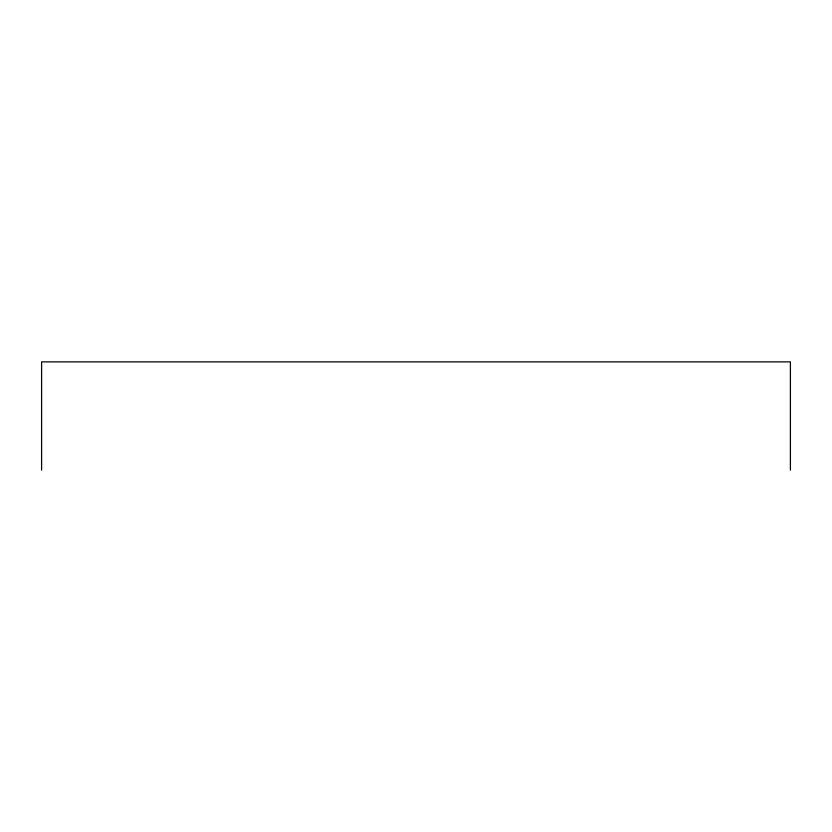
<?xml version="1.0" encoding="UTF-8"?>
<svg xmlns="http://www.w3.org/2000/svg" width="832" height="832" viewBox="0 0 832 832"><rect width="100%" height="100%" fill="white"/><g stroke="black" fill="none" stroke-linecap="round" stroke-linejoin="round"><path stroke-width="1.25" d="M790.4 470.122L790.4 361.878L41.6 361.878L41.6 470.122"/></g></svg>
